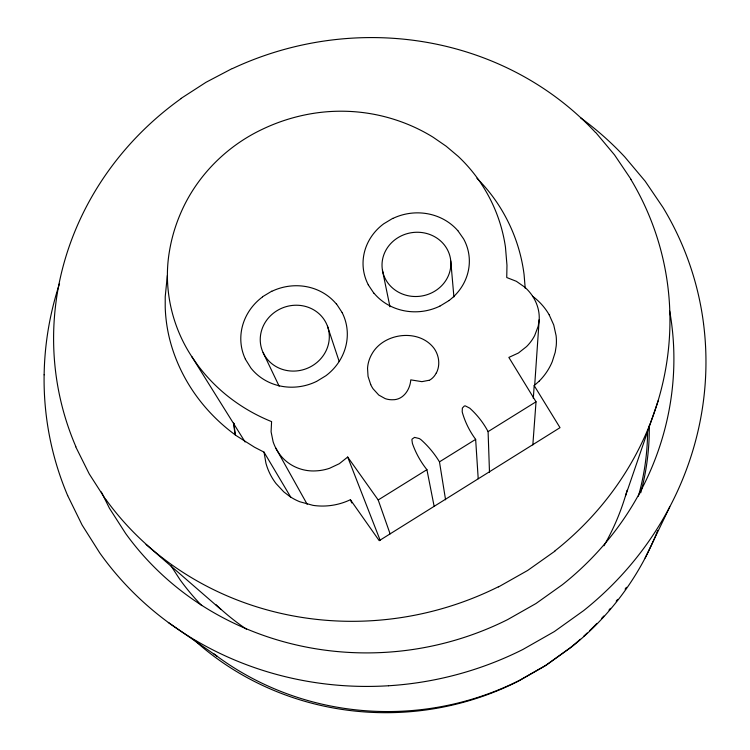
<?xml version="1.0" encoding="UTF-8"?>
<svg xmlns="http://www.w3.org/2000/svg" width="750" height="750" viewBox="0 0 750 750"><rect width="100%" height="100%" fill="white"/><g stroke="black" fill="none" stroke-linecap="round" stroke-linejoin="round"><path stroke-width="1.12" d="M534.722 384.853L539.194 319.659C539.644 311.887 537.441 304.106 533.428 297.478A47.344 44.512 -2.2 0 0 524.766 287.166L516.366 281.306L506.737 277.528L506.972 265.303L505.462 247.162A179.606 166.641 -16.5 0 0 482.522 185.719A172.659 160.125 -15.9 0 0 458.231 156.394L446.184 146.231L433.153 137.25A177.056 164.316 -16.2 0 0 381.656 115.941C357.938 110.316 333.084 109.706 309.122 114.103A172.238 159.722 -15.8 0 0 262.613 129.159C226.425 146.128 196.537 176.241 180.741 213.038A177.413 164.55 -15.2 0 0 169.416 251.391C163.191 287.653 171.534 325.847 191.728 356.531L245.109 441.984M533.316 398.353L534.178 385.603L539.278 381.038M532.837 444.947L536.025 401.794L508.856 357.413L518.419 353.016L526.575 346.575A47.316 44.438 -2.2 0 0 534.656 335.616L538.209 326.222L539.194 319.659M167.353 275.466L165.225 296.663L165.216 307.322A173.756 162.009 -16.2 0 0 169.416 338.194C174.159 357.516 182.559 375.863 193.781 392.269A194.991 181.725 -14.4 0 0 236.747 435.966L254.55 447.244L264.019 452.137L290.878 497.391M625.584 495.694L658.191 400.716M436.378 372.947C439.153 367.659 439.416 361.303 437.653 355.65A28.997 27.544 -10.6 0 0 434.175 348.506C419.297 328.472 384.356 332.55 372.216 353.456A34.847 33.141 -11.6 0 0 367.538 368.306L368.053 376.397L370.725 384.6M213.834 653.812A283.041 272.512 -15 0 0 240.966 672.009A286.753 275.944 -14.6 0 0 405.647 711.009A283.106 272.634 -14.7 0 0 519.872 680.156L546.6 664.884L571.491 647.016A283.087 272.597 -14.6 0 0 645.141 558.028L669.778 506.85A334.191 316.688 -15 0 0 703.528 323.597M390.103 533.878L378.197 499.969L347.681 457.041L339.328 463.697L329.625 468.263A47.953 45.816 -24.3 0 1 315.6 470.897C301.65 471.694 287.475 465.319 279.347 453.853A47.981 45.863 -24.1 0 1 273.122 441.778L271.088 431.812L271.584 421.613C255.141 415.012 239.738 405.928 226.003 394.744A186.431 172.688 -14.4 0 1 197.531 364.903L191.728 356.531M554.897 551.166L527.653 570.45L498.412 586.969M449.044 300.544L439.762 306.216M262.491 296.775L271.781 291.178M181.153 98.353L206.044 82.275L232.303 68.484M378.197 499.969L426.919 469.669A93.281 89.428 1.8 0 1 412.416 443.447L411.9 439.809A3.3 3.188 -11.1 0 1 412.181 439.022L414.553 437.381L419.184 438.525A12.769 12.356 -11.7 0 1 421.022 439.725L421.547 440.175A101.925 99.337 -29 0 1 439.472 461.859L445.575 499.809M439.472 461.859L475.65 439.359A89.203 84.759 6.1 0 1 462.553 413.147A13.387 12.834 -1.9 0 1 462.197 411.628L462.366 408.066L464.241 406.088A3.038 2.906 -3.3 0 1 465.338 405.9L469.725 408.141A88.894 86.419 -13.2 0 1 488.091 431.616L489.497 472.425M488.091 431.616L536.025 401.794M316.472 381.488L325.931 375.712A53.634 50.269 -21.3 0 0 342.131 312.6M392.812 218.325L383.681 223.828A53.156 49.378 -9.3 0 0 368.269 284.756M428.972 380.297L421.884 381.656L410.775 379.866C410.091 389.578 403.322 400.003 392.606 399.75A20.091 19.144 -13 0 1 385.181 398.616L378.778 395.053L373.078 388.8A34.303 32.634 -11.6 0 1 370.725 384.6M168.338 622.491L217.453 656.512M532.5 296.222L534.75 297.928A63.441 59.934 -1.5 0 1 549.197 314.859M146.081 544.472L220.866 609.412M595.697 132.441L614.541 154.931L631.003 179.306M457.762 230.541L463.612 238.912A53.156 49.378 -9.3 0 1 449.025 300.525M373.931 293.316L368.241 284.775M336.525 303.984L342.159 312.591M170.822 565.519L180.028 579.722A256.5 246.872 -15 0 0 201.703 605.588M105.722 499.603L89.222 473.897L75.741 446.831M534.178 385.603L560.016 427.669L379.228 540.675L350.419 499.753L351.788 502.941M275.756 448.05L307.153 504.244M245.381 359.184L250.856 367.978A53.644 50.269 -21.3 0 0 316.453 381.459M549.197 314.859L553.734 324.956L556.116 335.756A55.716 52.603 -0.8 0 1 556.209 345.909L555.206 352.303L552.253 361.659A63.741 60.178 -1.7 0 1 539.278 381.038M101.334 491.981L109.463 508.284L125.606 533.438A298.866 283.2 -15 0 0 212.681 612.009A302.775 286.744 -14.7 0 0 386.634 652.266A298.931 283.322 -14.8 0 0 507.647 619.594L535.978 603.525L562.359 584.738A298.912 283.294 -14.7 0 0 640.425 491.475A302.841 286.856 -15 0 0 671.925 326.053A298.781 283.041 -14.5 0 0 669.694 311.091M67.678 495.609L82.088 525L99.75 552.938A329.822 312.675 -15 0 0 195.675 640.491M263.109 352.594L279.159 386.203M347.681 457.041L380.175 540.319M327.497 326.25A34.819 32.644 -21.3 0 1 288.009 370.706A34.819 32.644 -21.3 0 1 268.837 317.512A34.819 32.644 -21.3 0 1 327.497 326.25L339.216 361.575M382.434 270.244L389.953 306.778M426.919 469.669L434.109 506.194M233.944 423.403L235.275 434.972A138.497 132.544 -16.6 0 1 233.634 423.038M264.019 452.137L265.959 463.303A64.397 61.837 -24.5 0 0 276.009 483.525L283.8 491.878L289.894 496.547A57.469 55.2 -25.5 0 0 299.784 501.75L312.966 505.35A62.944 60.412 -24.9 0 0 350.4 499.716M450.759 260.934A34.5 32.072 -9.3 0 1 401.794 293.775A34.5 32.072 -9.3 0 1 396.769 238.444A34.5 32.072 -9.3 0 1 450.759 260.934L453.909 296.953M475.65 439.359L478.209 478.744M525.206 288.244L524.091 274.659A190.181 177.506 -16.5 0 0 504.947 215.672A183.253 170.972 -16 0 0 476.934 178.256M657.712 530.531A286.8 276.038 -15 0 1 645.122 558.019M649.275 425.672A259.922 250.087 -15 0 1 640.697 492.909M669.778 506.85A329.887 312.797 -14.6 0 1 583.603 610.641L554.353 631.566L522.928 649.453A329.916 312.844 -14.8 0 1 388.538 685.763M703.538 323.597A329.738 312.497 -14.5 0 0 663 207.469L645.178 181.209L624.825 156.984A329.672 312.375 -14.5 0 0 580.509 117.722M44.137 374.822A334.359 316.978 -14.5 0 1 59.522 283.584M67.678 495.619A329.766 312.553 -15 0 1 44.119 374.822M388.538 685.753A334.134 316.556 -14.7 0 1 195.675 640.481M246.375 629.147A245.869 236.616 -15.1 0 1 215.878 604.584M627.084 490.284A245.878 236.616 -15 0 1 603.947 545.794M75.909 446.747A308.953 290.119 -15.1 0 1 181.256 98.475M498.328 586.8A308.991 290.194 -15 0 1 105.872 499.491M630.844 179.381A308.981 290.175 -15 0 1 554.766 551.016M232.378 68.616A308.934 290.1 -15 0 1 595.556 132.544M439.838 306.131A53.156 49.378 -9.3 0 1 374.044 293.231M392.887 218.438A53.156 49.378 -9.3 0 1 457.8 230.653M436.256 372.9A16.575 15.759 -9.3 0 1 429.075 380.475M245.466 359.269A53.644 50.269 -21.3 0 1 262.566 296.887M271.744 291.356A53.644 50.269 -21.3 0 1 336.459 304.144M647.616 431.372A259.941 250.134 -15.3 0 1 638.4 496.172M193.931 639.797A283.059 272.559 -15.3 0 0 239.222 673.125A286.772 276 -14.9 0 0 403.884 712.144A283.125 272.691 -15 0 0 518.128 681.291L544.856 666.019L569.747 648.141A283.106 272.653 -14.9 0 0 580.341 639.244M626.419 587.297A283.106 272.653 -14.9 0 1 625.106 589.181M617.616 599.4A283.106 272.653 -14.9 0 1 616.2 601.219M610.434 608.353A283.106 272.653 -14.9 0 1 608.981 610.069M603.797 616.003A283.106 272.653 -14.9 0 1 601.519 618.506M596.869 623.438A283.106 272.653 -14.9 0 1 589.65 630.656M587.147 633.038A283.106 272.653 -14.9 0 1 583.772 636.169"/></g></svg>
